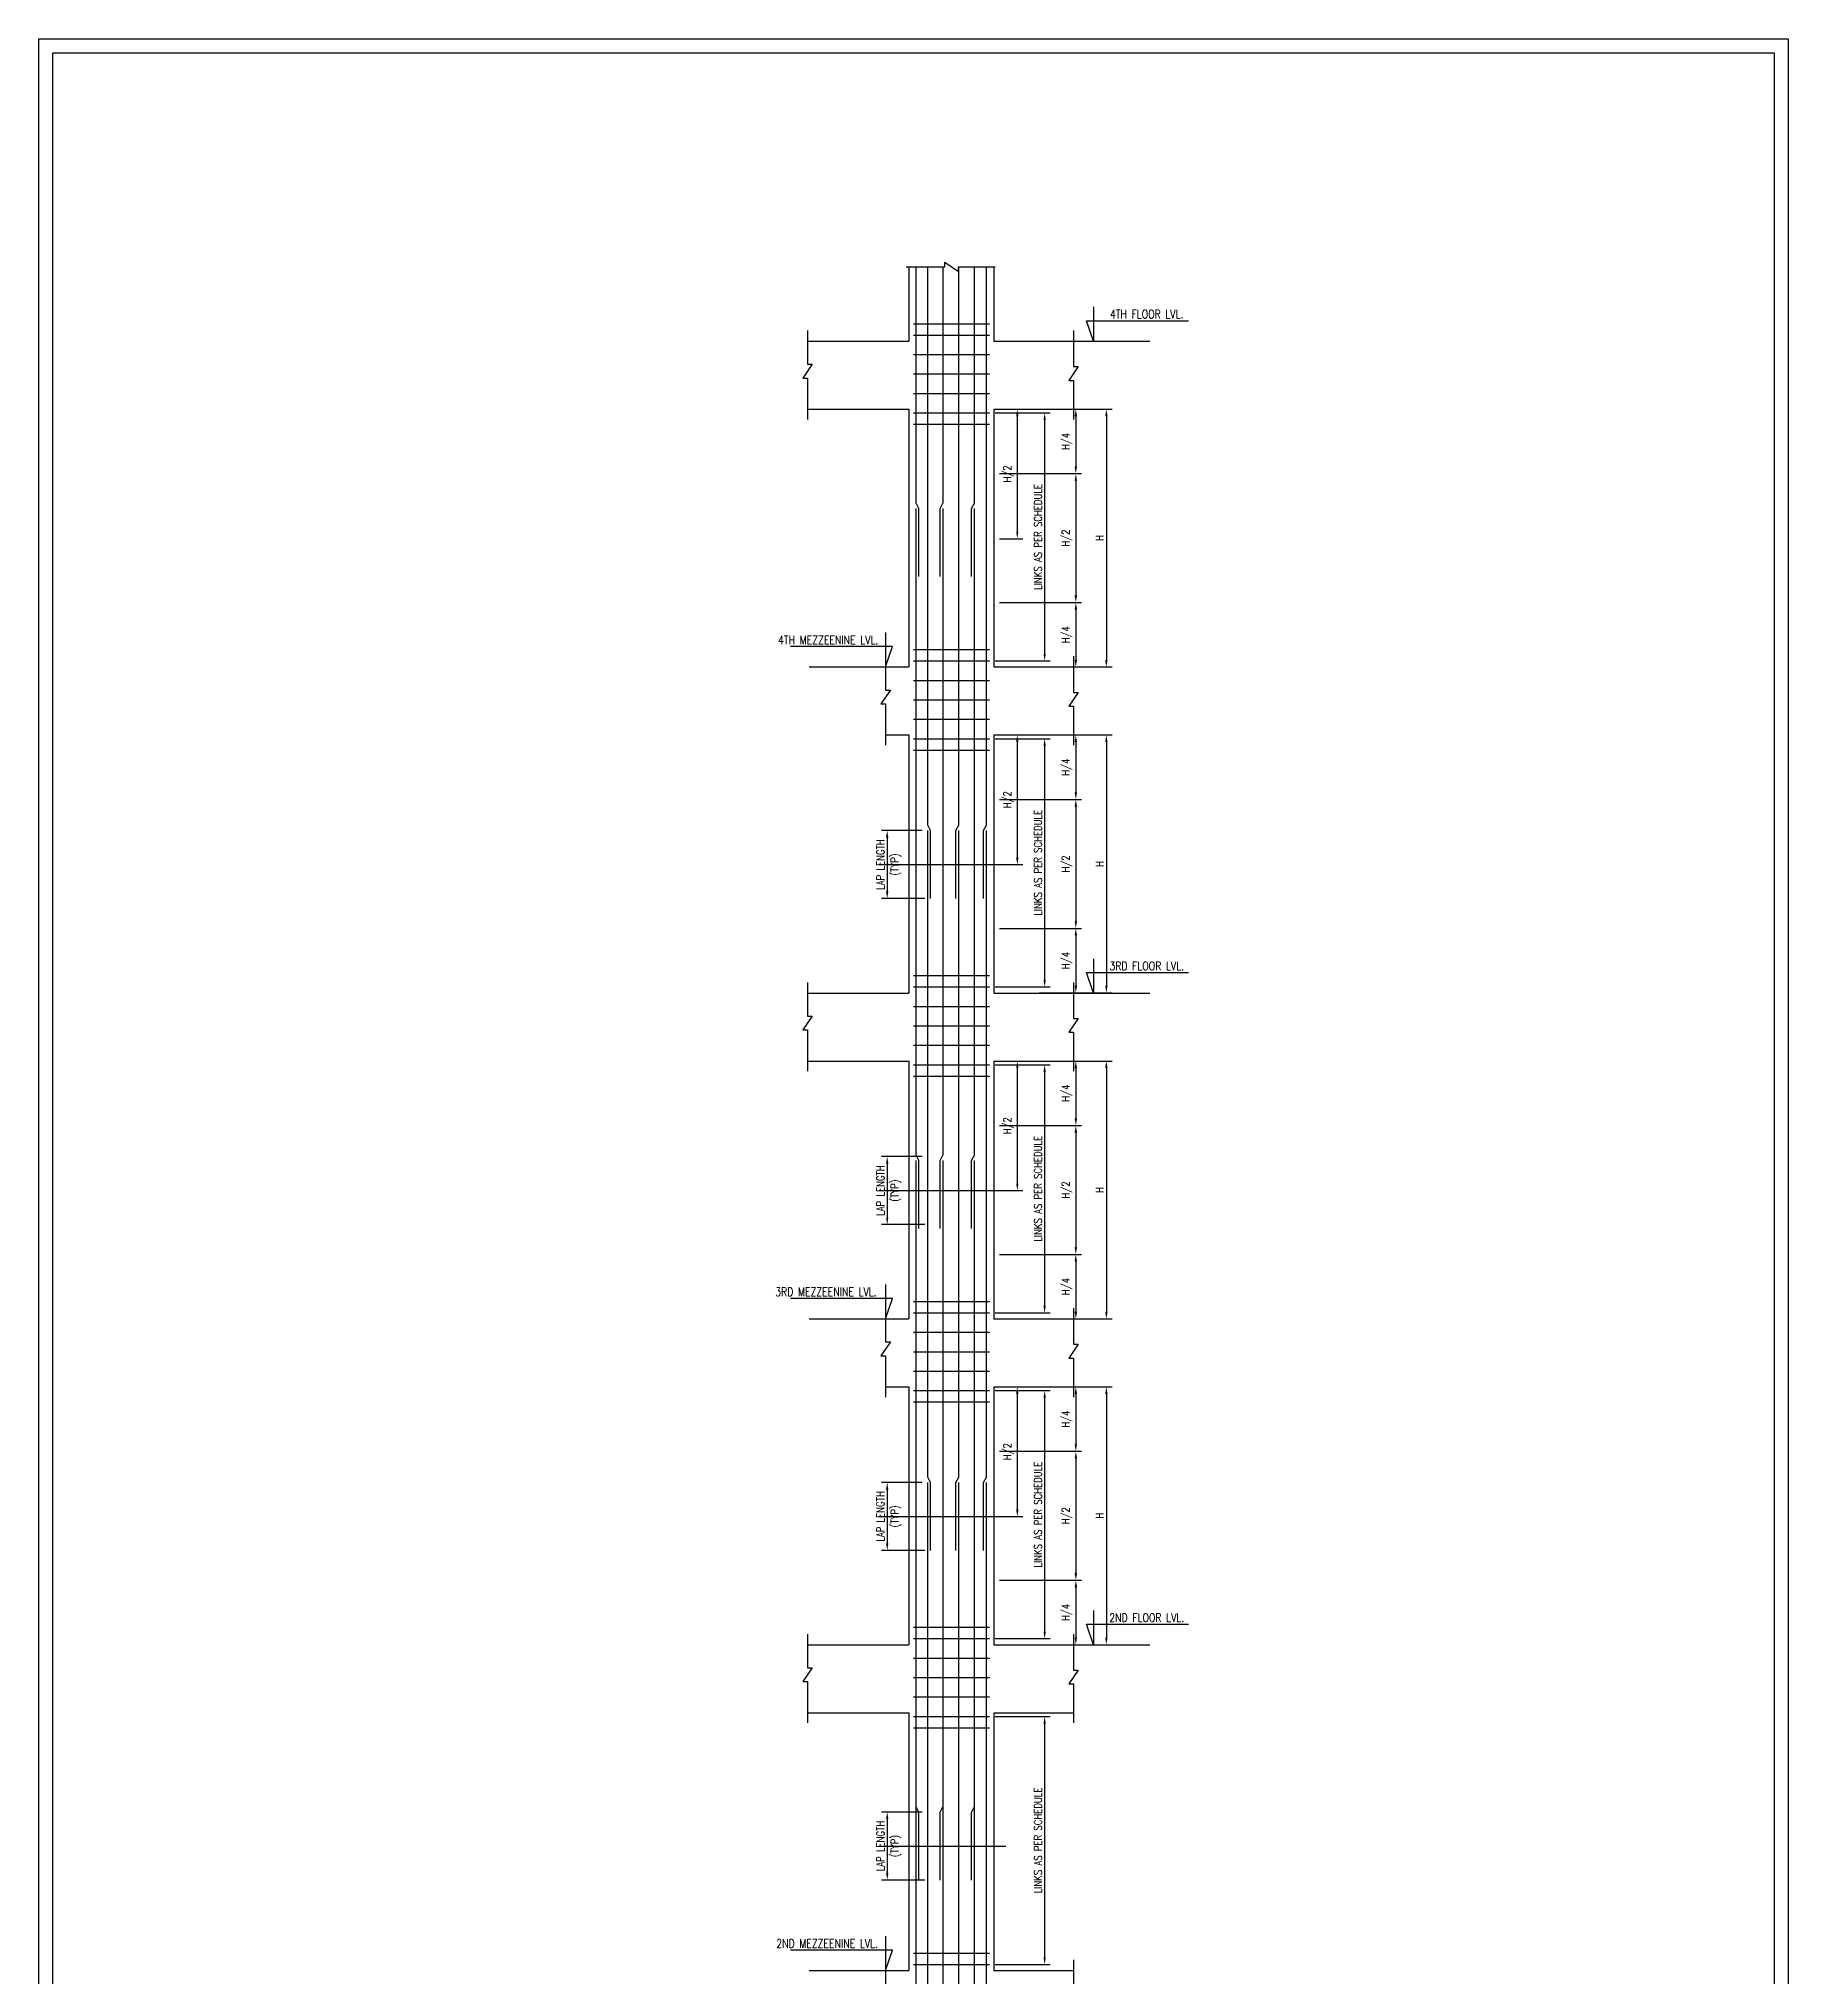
# Model space of a CAD drawing. Extents: x -69352 to 1013721, y -547461 to -186867.
# Drawn here: x 951990 to 1013721, y -407651 to -339235 of the extents above; entities that cross this region are included whole.
import ezdxf
from ezdxf.enums import TextEntityAlignment as Align
from ezdxf.lldxf.tags import DXFTag

# ---------------------------------------------------------------- set-up
doc = ezdxf.new("R2010")
doc.units = 0
doc.header["$LTSCALE"] = 500
doc.header["$MEASUREMENT"] = 0
doc.header["$PDMODE"] = 35
doc.header["$PDSIZE"] = -15
doc.layers.get('DEFPOINTS').update_dxf_attribs({"color": 4})
for name, color, linetype in [('CEN', 8, 'CENTER'), ('DIM', 5, 'Continuous'), ('LINK', 2, 'Continuous'), ('S-CONCRET LINE', 4, 'Continuous'), ('S-REINFORCEMENT', 6, 'Continuous'), ('TXT1', 2, 'Continuous')]:
    doc.layers.add(name, color=color, linetype=linetype)
doc.styles.add('ROMAND', font='simplex.shx')
doc.styles.add('ROMANS', font='simplex.shx', dxfattribs={"width": 0.8, "height": 275})
tags = doc.linetypes.add('CENTER', pattern=[2, 1.25, -0.25, 0.25, -0.25]).pattern_tags.tags
tags[10:11] = [DXFTag(74, 4), DXFTag(75, 0), DXFTag(340, '0'), DXFTag(46, 1.0), DXFTag(50, 0.0), DXFTag(44, 0.0), DXFTag(45, 0.0)]
tags[8:9] = [DXFTag(74, 4), DXFTag(75, 0), DXFTag(340, '0'), DXFTag(46, 1.0), DXFTag(50, 0.0), DXFTag(44, 0.0), DXFTag(45, 0.0)]
tags[6:7] = [DXFTag(74, 4), DXFTag(75, 0), DXFTag(340, '0'), DXFTag(46, 1.0), DXFTag(50, 0.0), DXFTag(44, 0.0), DXFTag(45, 0.0)]
tags[4:5] = [DXFTag(74, 4), DXFTag(75, 0), DXFTag(340, '0'), DXFTag(46, 1.0), DXFTag(50, 0.0), DXFTag(44, 0.0), DXFTag(45, 0.0)]
doc.dimstyles.new('dim25', dxfattribs={"dimtxt": 250, "dimasz": 250, "dimexe": 200, "dimexo": 200, "dimgap": 100, "dimtad": 1, "dimdec": 0, "dimlfac": 0.25, "dimzin": 0, "dimdsep": 46, "dimtxsty": 'ROMANS', "dimcen": 0, "dimclrd": 5, "dimclre": 5, "dimclrt": 4, "dimadec": 0, "dimazin": 0, "dimtfac": 1, "dimtdec": 0, "dimtix": 1, "dimtofl": 0, "dimtmove": 2, "dimatfit": 3, "dimfxl": 0, "dimtolj": 1, "dimtzin": 0, "dimlwd": -1, "dimlwe": -1, "dimarcsym": 0})

# ---------------------------------------------------------------- blocks, each defined once
blk = doc.blocks.new('*D407')
at = {"layer": 'DEFPOINTS', "color": 0}
for p in [(985535, -398448), (985535, -407201), (987483, -407201)]:
    blk.add_point(p, dxfattribs=at)
at = {"layer": 'DIM', "color": 5}
for p, q in [((985735, -398448), (987683, -398448)), ((987483, -398698), (987483, -406951)), ((985735, -407201), (987683, -407201))]:
    blk.add_line(p, q, dxfattribs=at)
for points in [[(987525, -398698), (987442, -398698), (987483, -398448)], [(987442, -406951), (987525, -406951), (987483, -407201)]]:
    blk.add_solid(points, dxfattribs=at)
at = {"layer": 'DIM', "color": 4, "insert": (987246, -402824), "char_height": 275, "attachment_point": 5, "rotation": 90, "style": 'ROMANS'}
blk.add_mtext('\\A1;LINKS AS PER SCHEDULE', dxfattribs=at)
blk = doc.blocks.new('*D408')
at = {"layer": 'DEFPOINTS', "color": 0}
for p in [(987093, -386814), (987093, -395914), (989660, -395914)]:
    blk.add_point(p, dxfattribs=at)
at = {"layer": 'DIM', "color": 5}
for p, q in [((987293, -386814), (989860, -386814)), ((989660, -387064), (989660, -395664)), ((987293, -395914), (989860, -395914))]:
    blk.add_line(p, q, dxfattribs=at)
for points in [[(989702, -387064), (989619, -387064), (989660, -386814)], [(989619, -395664), (989702, -395664), (989660, -395914)]]:
    blk.add_solid(points, dxfattribs=at)
at = {"layer": 'DIM', "color": 4, "insert": (989423, -391364), "char_height": 275, "attachment_point": 5, "rotation": 90, "style": 'ROMANS'}
blk.add_mtext('\\A1;H', dxfattribs=at)
blk = doc.blocks.new('*D409')
at = {"layer": 'DEFPOINTS', "color": 0}
for p in [(985535, -386948), (985535, -395701), (987483, -395701)]:
    blk.add_point(p, dxfattribs=at)
at = {"layer": 'DIM', "color": 5}
for p, q in [((985735, -386948), (987683, -386948)), ((987483, -387198), (987483, -395451)), ((985735, -395701), (987683, -395701))]:
    blk.add_line(p, q, dxfattribs=at)
for points in [[(987525, -387198), (987442, -387198), (987483, -386948)], [(987442, -395451), (987525, -395451), (987483, -395701)]]:
    blk.add_solid(points, dxfattribs=at)
at = {"layer": 'DIM', "color": 4, "insert": (987246, -391324), "char_height": 275, "attachment_point": 5, "rotation": 90, "style": 'ROMANS'}
blk.add_mtext('\\A1;LINKS AS PER SCHEDULE', dxfattribs=at)
blk = doc.blocks.new('*D410')
at = {"layer": 'DEFPOINTS', "color": 0}
for p in [(985688, -386814), (985688, -391387), (986518, -391387)]:
    blk.add_point(p, dxfattribs=at)
at = {"layer": 'DIM', "color": 5}
for p, q in [((985888, -386814), (986718, -386814)), ((986518, -387064), (986518, -391137)), ((985888, -391387), (986718, -391387))]:
    blk.add_line(p, q, dxfattribs=at)
for points in [[(986560, -387064), (986477, -387064), (986518, -386814)], [(986477, -391137), (986560, -391137), (986518, -391387)]]:
    blk.add_solid(points, dxfattribs=at)
at = {"layer": 'DIM', "color": 4, "insert": (986209, -389100), "char_height": 275, "attachment_point": 5, "rotation": 90, "style": 'ROMANS'}
blk.add_mtext('\\A1;H/2', dxfattribs=at)
blk = doc.blocks.new('*D411')
at = {"layer": 'DEFPOINTS', "color": 0}
for p in [(983359, -390187), (981928, -392587), (983459, -392587)]:
    blk.add_point(p, dxfattribs=at)
at = {"layer": 'DIM', "color": 5}
for p, q in [((983159, -390187), (981728, -390187)), ((981928, -390437), (981928, -392337)), ((983259, -392587), (981728, -392587))]:
    blk.add_line(p, q, dxfattribs=at)
for points in [[(981969, -390437), (981886, -390437), (981928, -390187)], [(981886, -392337), (981969, -392337), (981928, -392587)]]:
    blk.add_solid(points, dxfattribs=at)
at = {"layer": 'DIM', "color": 4, "char_height": 275, "attachment_point": 5, "rotation": 90, "style": 'ROMANS'}
for s, insert in [('\\A1;LAP LENGTH', (981690, -391387)), ('(TYP)', (982237, -391387))]:
    blk.add_mtext(s, dxfattribs=dict(at, insert=insert))
blk = doc.blocks.new('*D412')
at = {"layer": 'DEFPOINTS', "color": 0}
for p in [(987889, -386814), (985688, -389089), (988584, -389089)]:
    blk.add_point(p, dxfattribs=at)
at = {"layer": 'DIM', "color": 5}
for p, q in [((988089, -386814), (988784, -386814)), ((988584, -387064), (988584, -388839)), ((985888, -389089), (988784, -389089))]:
    blk.add_line(p, q, dxfattribs=at)
for points in [[(988626, -387064), (988542, -387064), (988584, -386814)], [(988542, -388839), (988626, -388839), (988584, -389089)]]:
    blk.add_solid(points, dxfattribs=at)
at = {"layer": 'DIM', "color": 4, "insert": (988274, -387952), "char_height": 275, "attachment_point": 5, "rotation": 90, "style": 'ROMANS'}
blk.add_mtext('\\A1;H/4', dxfattribs=at)
blk = doc.blocks.new('*D413')
at = {"layer": 'DEFPOINTS', "color": 0}
for p in [(985688, -389089), (985688, -393639), (988584, -393639)]:
    blk.add_point(p, dxfattribs=at)
at = {"layer": 'DIM', "color": 5}
for p, q in [((985888, -389089), (988784, -389089)), ((988584, -389339), (988584, -393389)), ((985888, -393639), (988784, -393639))]:
    blk.add_line(p, q, dxfattribs=at)
for points in [[(988626, -389339), (988542, -389339), (988584, -389089)], [(988542, -393389), (988626, -393389), (988584, -393639)]]:
    blk.add_solid(points, dxfattribs=at)
at = {"layer": 'DIM', "color": 4, "insert": (988274, -391364), "char_height": 275, "attachment_point": 5, "rotation": 90, "style": 'ROMANS'}
blk.add_mtext('\\A1;H/2', dxfattribs=at)
blk = doc.blocks.new('*D414')
at = {"layer": 'DEFPOINTS', "color": 0}
for p in [(985688, -393639), (988041, -395914), (988584, -395914)]:
    blk.add_point(p, dxfattribs=at)
at = {"layer": 'DIM', "color": 5}
for p, q in [((985888, -393639), (988784, -393639)), ((988584, -393889), (988584, -395664)), ((988241, -395914), (988784, -395914))]:
    blk.add_line(p, q, dxfattribs=at)
for points in [[(988626, -393889), (988542, -393889), (988584, -393639)], [(988542, -395664), (988626, -395664), (988584, -395914)]]:
    blk.add_solid(points, dxfattribs=at)
at = {"layer": 'DIM', "color": 4, "insert": (988274, -394777), "char_height": 275, "attachment_point": 5, "rotation": 90, "style": 'ROMANS'}
blk.add_mtext('\\A1;H/4', dxfattribs=at)
blk = doc.blocks.new('*D415')
at = {"layer": 'DEFPOINTS', "color": 0}
for p in [(987093, -375314), (987093, -384414), (989660, -384414)]:
    blk.add_point(p, dxfattribs=at)
at = {"layer": 'DIM', "color": 5}
for p, q in [((987293, -375314), (989860, -375314)), ((989660, -375564), (989660, -384164)), ((987293, -384414), (989860, -384414))]:
    blk.add_line(p, q, dxfattribs=at)
for points in [[(989702, -375564), (989619, -375564), (989660, -375314)], [(989619, -384164), (989702, -384164), (989660, -384414)]]:
    blk.add_solid(points, dxfattribs=at)
at = {"layer": 'DIM', "color": 4, "insert": (989423, -379864), "char_height": 275, "attachment_point": 5, "rotation": 90, "style": 'ROMANS'}
blk.add_mtext('\\A1;H', dxfattribs=at)
blk = doc.blocks.new('*D416')
at = {"layer": 'DEFPOINTS', "color": 0}
for p in [(985535, -375448), (985535, -384201), (987483, -384201)]:
    blk.add_point(p, dxfattribs=at)
at = {"layer": 'DIM', "color": 5}
for p, q in [((985735, -375448), (987683, -375448)), ((987483, -375698), (987483, -383951)), ((985735, -384201), (987683, -384201))]:
    blk.add_line(p, q, dxfattribs=at)
for points in [[(987525, -375698), (987442, -375698), (987483, -375448)], [(987442, -383951), (987525, -383951), (987483, -384201)]]:
    blk.add_solid(points, dxfattribs=at)
at = {"layer": 'DIM', "color": 4, "insert": (987246, -379824), "char_height": 275, "attachment_point": 5, "rotation": 90, "style": 'ROMANS'}
blk.add_mtext('\\A1;LINKS AS PER SCHEDULE', dxfattribs=at)
blk = doc.blocks.new('*D417')
at = {"layer": 'DEFPOINTS', "color": 0}
for p in [(985688, -375314), (985688, -379887), (986518, -379887)]:
    blk.add_point(p, dxfattribs=at)
at = {"layer": 'DIM', "color": 5}
for p, q in [((985888, -375314), (986718, -375314)), ((986518, -375564), (986518, -379637)), ((985888, -379887), (986718, -379887))]:
    blk.add_line(p, q, dxfattribs=at)
for points in [[(986560, -375564), (986477, -375564), (986518, -375314)], [(986477, -379637), (986560, -379637), (986518, -379887)]]:
    blk.add_solid(points, dxfattribs=at)
at = {"layer": 'DIM', "color": 4, "insert": (986209, -377600), "char_height": 275, "attachment_point": 5, "rotation": 90, "style": 'ROMANS'}
blk.add_mtext('\\A1;H/2', dxfattribs=at)
blk = doc.blocks.new('*D418')
at = {"layer": 'DEFPOINTS', "color": 0}
for p in [(983359, -378687), (981928, -381087), (983459, -381087)]:
    blk.add_point(p, dxfattribs=at)
at = {"layer": 'DIM', "color": 5}
for p, q in [((983159, -378687), (981728, -378687)), ((981928, -378937), (981928, -380837)), ((983259, -381087), (981728, -381087))]:
    blk.add_line(p, q, dxfattribs=at)
for points in [[(981969, -378937), (981886, -378937), (981928, -378687)], [(981886, -380837), (981969, -380837), (981928, -381087)]]:
    blk.add_solid(points, dxfattribs=at)
at = {"layer": 'DIM', "color": 4, "char_height": 275, "attachment_point": 5, "rotation": 90, "style": 'ROMANS'}
for s, insert in [('\\A1;LAP LENGTH', (981690, -379887)), ('(TYP)', (982237, -379887))]:
    blk.add_mtext(s, dxfattribs=dict(at, insert=insert))
blk = doc.blocks.new('*D419')
at = {"layer": 'DEFPOINTS', "color": 0}
for p in [(987889, -375314), (985688, -377589), (988584, -377589)]:
    blk.add_point(p, dxfattribs=at)
at = {"layer": 'DIM', "color": 5}
for p, q in [((988089, -375314), (988784, -375314)), ((988584, -375564), (988584, -377339)), ((985888, -377589), (988784, -377589))]:
    blk.add_line(p, q, dxfattribs=at)
for points in [[(988626, -375564), (988542, -375564), (988584, -375314)], [(988542, -377339), (988626, -377339), (988584, -377589)]]:
    blk.add_solid(points, dxfattribs=at)
at = {"layer": 'DIM', "color": 4, "insert": (988274, -376452), "char_height": 275, "attachment_point": 5, "rotation": 90, "style": 'ROMANS'}
blk.add_mtext('\\A1;H/4', dxfattribs=at)
blk = doc.blocks.new('*D420')
at = {"layer": 'DEFPOINTS', "color": 0}
for p in [(985688, -377589), (985688, -382139), (988584, -382139)]:
    blk.add_point(p, dxfattribs=at)
at = {"layer": 'DIM', "color": 5}
for p, q in [((985888, -377589), (988784, -377589)), ((988584, -377839), (988584, -381889)), ((985888, -382139), (988784, -382139))]:
    blk.add_line(p, q, dxfattribs=at)
for points in [[(988626, -377839), (988542, -377839), (988584, -377589)], [(988542, -381889), (988626, -381889), (988584, -382139)]]:
    blk.add_solid(points, dxfattribs=at)
at = {"layer": 'DIM', "color": 4, "insert": (988274, -379864), "char_height": 275, "attachment_point": 5, "rotation": 90, "style": 'ROMANS'}
blk.add_mtext('\\A1;H/2', dxfattribs=at)
blk = doc.blocks.new('*D421')
at = {"layer": 'DEFPOINTS', "color": 0}
for p in [(985688, -382139), (988041, -384414), (988584, -384414)]:
    blk.add_point(p, dxfattribs=at)
at = {"layer": 'DIM', "color": 5}
for p, q in [((985888, -382139), (988784, -382139)), ((988584, -382389), (988584, -384164)), ((988241, -384414), (988784, -384414))]:
    blk.add_line(p, q, dxfattribs=at)
for points in [[(988626, -382389), (988542, -382389), (988584, -382139)], [(988542, -384164), (988626, -384164), (988584, -384414)]]:
    blk.add_solid(points, dxfattribs=at)
at = {"layer": 'DIM', "color": 4, "insert": (988274, -383277), "char_height": 275, "attachment_point": 5, "rotation": 90, "style": 'ROMANS'}
blk.add_mtext('\\A1;H/4', dxfattribs=at)
blk = doc.blocks.new('*D422')
at = {"layer": 'DEFPOINTS', "color": 0}
for p in [(987093, -363807), (987093, -372907), (989660, -372907)]:
    blk.add_point(p, dxfattribs=at)
at = {"layer": 'DIM', "color": 5}
for p, q in [((987293, -363807), (989860, -363807)), ((989660, -364057), (989660, -372657)), ((987293, -372907), (989860, -372907))]:
    blk.add_line(p, q, dxfattribs=at)
for points in [[(989702, -364057), (989619, -364057), (989660, -363807)], [(989619, -372657), (989702, -372657), (989660, -372907)]]:
    blk.add_solid(points, dxfattribs=at)
at = {"layer": 'DIM', "color": 4, "insert": (989423, -368357), "char_height": 275, "attachment_point": 5, "rotation": 90, "style": 'ROMANS'}
blk.add_mtext('\\A1;H', dxfattribs=at)
blk = doc.blocks.new('*D423')
at = {"layer": 'DEFPOINTS', "color": 0}
for p in [(985535, -363941), (985535, -372694), (987483, -372694)]:
    blk.add_point(p, dxfattribs=at)
at = {"layer": 'DIM', "color": 5}
for p, q in [((985735, -363941), (987683, -363941)), ((987483, -364191), (987483, -372444)), ((985735, -372694), (987683, -372694))]:
    blk.add_line(p, q, dxfattribs=at)
for points in [[(987525, -364191), (987442, -364191), (987483, -363941)], [(987442, -372444), (987525, -372444), (987483, -372694)]]:
    blk.add_solid(points, dxfattribs=at)
at = {"layer": 'DIM', "color": 4, "insert": (987246, -368317), "char_height": 275, "attachment_point": 5, "rotation": 90, "style": 'ROMANS'}
blk.add_mtext('\\A1;LINKS AS PER SCHEDULE', dxfattribs=at)
blk = doc.blocks.new('*D424')
at = {"layer": 'DEFPOINTS', "color": 0}
for p in [(985688, -363807), (985688, -368379), (986518, -368379)]:
    blk.add_point(p, dxfattribs=at)
at = {"layer": 'DIM', "color": 5}
for p, q in [((985888, -363807), (986718, -363807)), ((986518, -364057), (986518, -368129)), ((985888, -368379), (986718, -368379))]:
    blk.add_line(p, q, dxfattribs=at)
for points in [[(986560, -364057), (986477, -364057), (986518, -363807)], [(986477, -368129), (986560, -368129), (986518, -368379)]]:
    blk.add_solid(points, dxfattribs=at)
at = {"layer": 'DIM', "color": 4, "insert": (986209, -366093), "char_height": 275, "attachment_point": 5, "rotation": 90, "style": 'ROMANS'}
blk.add_mtext('\\A1;H/2', dxfattribs=at)
blk = doc.blocks.new('*D425')
at = {"layer": 'DEFPOINTS', "color": 0}
for p in [(983359, -367179), (981928, -369579), (983459, -369579)]:
    blk.add_point(p, dxfattribs=at)
at = {"layer": 'DIM', "color": 5}
for p, q in [((983159, -367179), (981728, -367179)), ((981928, -367429), (981928, -369329)), ((983259, -369579), (981728, -369579))]:
    blk.add_line(p, q, dxfattribs=at)
for points in [[(981969, -367429), (981886, -367429), (981928, -367179)], [(981886, -369329), (981969, -369329), (981928, -369579)]]:
    blk.add_solid(points, dxfattribs=at)
at = {"layer": 'DIM', "color": 4, "char_height": 275, "attachment_point": 5, "rotation": 90, "style": 'ROMANS'}
for s, insert in [('\\A1;LAP LENGTH', (981690, -368379)), ('(TYP)', (982237, -368379))]:
    blk.add_mtext(s, dxfattribs=dict(at, insert=insert))
blk = doc.blocks.new('*D426')
at = {"layer": 'DEFPOINTS', "color": 0}
for p in [(987889, -363807), (985688, -366082), (988584, -366082)]:
    blk.add_point(p, dxfattribs=at)
at = {"layer": 'DIM', "color": 5}
for p, q in [((988089, -363807), (988784, -363807)), ((988584, -364057), (988584, -365832)), ((985888, -366082), (988784, -366082))]:
    blk.add_line(p, q, dxfattribs=at)
for points in [[(988626, -364057), (988542, -364057), (988584, -363807)], [(988542, -365832), (988626, -365832), (988584, -366082)]]:
    blk.add_solid(points, dxfattribs=at)
at = {"layer": 'DIM', "color": 4, "insert": (988274, -364945), "char_height": 275, "attachment_point": 5, "rotation": 90, "style": 'ROMANS'}
blk.add_mtext('\\A1;H/4', dxfattribs=at)
blk = doc.blocks.new('*D427')
at = {"layer": 'DEFPOINTS', "color": 0}
for p in [(985688, -366082), (985688, -370632), (988584, -370632)]:
    blk.add_point(p, dxfattribs=at)
at = {"layer": 'DIM', "color": 5}
for p, q in [((985888, -366082), (988784, -366082)), ((988584, -366332), (988584, -370382)), ((985888, -370632), (988784, -370632))]:
    blk.add_line(p, q, dxfattribs=at)
for points in [[(988626, -366332), (988542, -366332), (988584, -366082)], [(988542, -370382), (988626, -370382), (988584, -370632)]]:
    blk.add_solid(points, dxfattribs=at)
at = {"layer": 'DIM', "color": 4, "insert": (988274, -368357), "char_height": 275, "attachment_point": 5, "rotation": 90, "style": 'ROMANS'}
blk.add_mtext('\\A1;H/2', dxfattribs=at)
blk = doc.blocks.new('*D428')
at = {"layer": 'DEFPOINTS', "color": 0}
for p in [(985688, -370632), (988041, -372907), (988584, -372907)]:
    blk.add_point(p, dxfattribs=at)
at = {"layer": 'DIM', "color": 5}
for p, q in [((985888, -370632), (988784, -370632)), ((988584, -370882), (988584, -372657)), ((988241, -372907), (988784, -372907))]:
    blk.add_line(p, q, dxfattribs=at)
for points in [[(988626, -370882), (988542, -370882), (988584, -370632)], [(988542, -372657), (988626, -372657), (988584, -372907)]]:
    blk.add_solid(points, dxfattribs=at)
at = {"layer": 'DIM', "color": 4, "insert": (988274, -371770), "char_height": 275, "attachment_point": 5, "rotation": 90, "style": 'ROMANS'}
blk.add_mtext('\\A1;H/4', dxfattribs=at)
blk = doc.blocks.new('*D429')
at = {"layer": 'DEFPOINTS', "color": 0}
for p in [(987093, -352307), (987093, -361407), (989660, -361407)]:
    blk.add_point(p, dxfattribs=at)
at = {"layer": 'DIM', "color": 5}
for p, q in [((987293, -352307), (989860, -352307)), ((989660, -352557), (989660, -361157)), ((987293, -361407), (989860, -361407))]:
    blk.add_line(p, q, dxfattribs=at)
for points in [[(989702, -352557), (989619, -352557), (989660, -352307)], [(989619, -361157), (989702, -361157), (989660, -361407)]]:
    blk.add_solid(points, dxfattribs=at)
at = {"layer": 'DIM', "color": 4, "insert": (989423, -356857), "char_height": 275, "attachment_point": 5, "rotation": 90, "style": 'ROMANS'}
blk.add_mtext('\\A1;H', dxfattribs=at)
blk = doc.blocks.new('*D430')
at = {"layer": 'DEFPOINTS', "color": 0}
for p in [(985535, -352441), (985535, -361194), (987483, -361194)]:
    blk.add_point(p, dxfattribs=at)
at = {"layer": 'DIM', "color": 5}
for p, q in [((985735, -352441), (987683, -352441)), ((987483, -352691), (987483, -360944)), ((985735, -361194), (987683, -361194))]:
    blk.add_line(p, q, dxfattribs=at)
for points in [[(987525, -352691), (987442, -352691), (987483, -352441)], [(987442, -360944), (987525, -360944), (987483, -361194)]]:
    blk.add_solid(points, dxfattribs=at)
at = {"layer": 'DIM', "color": 4, "insert": (987246, -356817), "char_height": 275, "attachment_point": 5, "rotation": 90, "style": 'ROMANS'}
blk.add_mtext('\\A1;LINKS AS PER SCHEDULE', dxfattribs=at)
blk = doc.blocks.new('*D431')
at = {"layer": 'DEFPOINTS', "color": 0}
for p in [(985688, -352307), (985688, -356879), (986518, -356879)]:
    blk.add_point(p, dxfattribs=at)
at = {"layer": 'DIM', "color": 5}
for p, q in [((985888, -352307), (986718, -352307)), ((986518, -352557), (986518, -356629)), ((985888, -356879), (986718, -356879))]:
    blk.add_line(p, q, dxfattribs=at)
for points in [[(986560, -352557), (986477, -352557), (986518, -352307)], [(986477, -356629), (986560, -356629), (986518, -356879)]]:
    blk.add_solid(points, dxfattribs=at)
at = {"layer": 'DIM', "color": 4, "insert": (986209, -354593), "char_height": 275, "attachment_point": 5, "rotation": 90, "style": 'ROMANS'}
blk.add_mtext('\\A1;H/2', dxfattribs=at)
blk = doc.blocks.new('*D432')
at = {"layer": 'DEFPOINTS', "color": 0}
for p in [(987889, -352307), (985688, -354582), (988584, -354582)]:
    blk.add_point(p, dxfattribs=at)
at = {"layer": 'DIM', "color": 5}
for p, q in [((988089, -352307), (988784, -352307)), ((988584, -352557), (988584, -354332)), ((985888, -354582), (988784, -354582))]:
    blk.add_line(p, q, dxfattribs=at)
for points in [[(988626, -352557), (988542, -352557), (988584, -352307)], [(988542, -354332), (988626, -354332), (988584, -354582)]]:
    blk.add_solid(points, dxfattribs=at)
at = {"layer": 'DIM', "color": 4, "insert": (988274, -353445), "char_height": 275, "attachment_point": 5, "rotation": 90, "style": 'ROMANS'}
blk.add_mtext('\\A1;H/4', dxfattribs=at)
blk = doc.blocks.new('*D433')
at = {"layer": 'DEFPOINTS', "color": 0}
for p in [(985688, -354582), (985688, -359132), (988584, -359132)]:
    blk.add_point(p, dxfattribs=at)
at = {"layer": 'DIM', "color": 5}
for p, q in [((985888, -354582), (988784, -354582)), ((988584, -354832), (988584, -358882)), ((985888, -359132), (988784, -359132))]:
    blk.add_line(p, q, dxfattribs=at)
for points in [[(988626, -354832), (988542, -354832), (988584, -354582)], [(988542, -358882), (988626, -358882), (988584, -359132)]]:
    blk.add_solid(points, dxfattribs=at)
at = {"layer": 'DIM', "color": 4, "insert": (988274, -356857), "char_height": 275, "attachment_point": 5, "rotation": 90, "style": 'ROMANS'}
blk.add_mtext('\\A1;H/2', dxfattribs=at)
blk = doc.blocks.new('*D434')
at = {"layer": 'DEFPOINTS', "color": 0}
for p in [(985688, -359132), (988041, -361407), (988584, -361407)]:
    blk.add_point(p, dxfattribs=at)
at = {"layer": 'DIM', "color": 5}
for p, q in [((985888, -359132), (988784, -359132)), ((988584, -359382), (988584, -361157)), ((988241, -361407), (988784, -361407))]:
    blk.add_line(p, q, dxfattribs=at)
for points in [[(988626, -359382), (988542, -359382), (988584, -359132)], [(988542, -361157), (988626, -361157), (988584, -361407)]]:
    blk.add_solid(points, dxfattribs=at)
at = {"layer": 'DIM', "color": 4, "insert": (988274, -360270), "char_height": 275, "attachment_point": 5, "rotation": 90, "style": 'ROMANS'}
blk.add_mtext('\\A1;H/4', dxfattribs=at)
blk = doc.blocks.new('*D435')
at = {"layer": 'DEFPOINTS', "color": 0}
for p in [(983359, -401820), (981928, -404220), (983459, -404220)]:
    blk.add_point(p, dxfattribs=at)
at = {"layer": 'DIM', "color": 5}
for p, q in [((983159, -401820), (981728, -401820)), ((981928, -402070), (981928, -403970)), ((983259, -404220), (981728, -404220))]:
    blk.add_line(p, q, dxfattribs=at)
for points in [[(981969, -402070), (981886, -402070), (981928, -401820)], [(981886, -403970), (981969, -403970), (981928, -404220)]]:
    blk.add_solid(points, dxfattribs=at)
at = {"layer": 'DIM', "color": 4, "char_height": 275, "attachment_point": 5, "rotation": 90, "style": 'ROMANS'}
for s, insert in [('\\A1;LAP LENGTH', (981690, -403020)), ('(TYP)', (982237, -403020))]:
    blk.add_mtext(s, dxfattribs=dict(at, insert=insert))

msp = doc.modelspace()

# ---------------------------------------------------------------- linework, layer by layer
at = {"color": 1}
for points in [[(951989.997, -339234.985), (1013720.997, -339234.985), (1013720.997, -466845.485), (951989.997, -466845.485)], [(952489.997, -339734.985), (1013220.997, -339734.985), (1013220.997, -466345.485), (952489.997, -466345.485)]]:
    msp.add_lwpolyline(points, close=True, dxfattribs=at)
at = {"layer": 'CEN'}
for p, q in [((981643, -368379.374), (986113, -368379.374)), ((981643, -379886.616), (986113, -379886.616)), ((981643, -391386.616), (986113, -391386.616)), ((981643, -403020), (986113, -403020))]:
    msp.add_line(p, q, dxfattribs=at)
at = {"layer": 'DIM', "color": 3, "linetype": 'Continuous'}
for p, q in [((988498.799, -349907.124), (991196.998, -349907.124)), ((979173.815, -361407.124), (981872.014, -361407.124)), ((988498.799, -372914.366), (991196.998, -372914.366)), ((979173.815, -384414.366), (981872.014, -384414.366)), ((988498.799, -395914.366), (991196.998, -395914.366)), ((979173.815, -407414.366), (981872.014, -407414.366))]:
    msp.add_line(p, q, dxfattribs=at)
at = {"layer": 'DIM'}
msp.add_lwpolyline([(982600.341, -347288.342), (983958.304, -347288.342), (983958.304, -347121.978), (984445.121, -347454.706), (984445.121, -347288.342), (985739.029, -347288.342)], dxfattribs=at)
at = {"layer": 'DIM', "color": 8}
for points in [[(979116.225, -349530.159), (979116.225, -350723.216), (979282.589, -350723.216), (978949.861, -351210.033), (979116.225, -351210.033), (979116.225, -352668.847)], [(988498.799, -349530.159), (988498.799, -350805.669), (988665.163, -350805.669), (988332.435, -351292.486), (988498.799, -351292.486), (988498.799, -352668.847)], [(981872.014, -361030.159), (981872.014, -362223.216), (982038.378, -362223.216), (981705.65, -362710.033), (981872.014, -362710.033), (981872.014, -364168.847)], [(988498.799, -361030.159), (988498.799, -362305.669), (988665.163, -362305.669), (988332.435, -362792.486), (988498.799, -362792.486), (988498.799, -364168.847)], [(979116.225, -372537.401), (979116.225, -373730.458), (979282.589, -373730.458), (978949.861, -374217.275), (979116.225, -374217.275), (979116.225, -375676.089)], [(988498.799, -372537.401), (988498.799, -373812.912), (988665.163, -373812.912), (988332.435, -374299.728), (988498.799, -374299.728), (988498.799, -375676.089)], [(981872.014, -384037.401), (981872.014, -385230.458), (982038.378, -385230.458), (981705.65, -385717.275), (981872.014, -385717.275), (981872.014, -387176.089)], [(988498.799, -384037.401), (988498.799, -385312.912), (988665.163, -385312.912), (988332.435, -385799.728), (988498.799, -385799.728), (988498.799, -387176.089)], [(979116.225, -395537.401), (979116.225, -396730.458), (979282.589, -396730.458), (978949.861, -397217.275), (979116.225, -397217.275), (979116.225, -398676.089)], [(988498.799, -395537.401), (988498.799, -396812.912), (988665.163, -396812.912), (988332.435, -397299.728), (988498.799, -397299.728), (988498.799, -398676.089)], [(981872.014, -407037.401), (981872.014, -408230.458), (982038.378, -408230.458), (981705.65, -408717.275), (981872.014, -408717.275), (981872.014, -410176.089)], [(988498.799, -407037.401), (988498.799, -408312.912), (988665.163, -408312.912), (988332.435, -408799.728), (988498.799, -408799.728), (988498.799, -410176.089)]]:
    msp.add_lwpolyline(points, dxfattribs=at)
at = {"layer": 'LINK'}
for p, q in [((982854.874, -349293.961), (985535.42, -349293.961)), ((982854.874, -349693.961), (985535.42, -349693.961)), ((982854.874, -350379.961), (985535.42, -350379.961)), ((982854.874, -351065.961), (985535.42, -351065.961)), ((982854.874, -351751.961), (985535.42, -351751.961)), ((982854.874, -352440.508), (985535.42, -352440.508)), ((982854.874, -352840.508), (985535.42, -352840.508)), ((982854.874, -360793.961), (985535.42, -360793.961)), ((982854.874, -361193.961), (985535.42, -361193.961)), ((982854.874, -361879.961), (985535.42, -361879.961)), ((982854.874, -362565.961), (985535.42, -362565.961)), ((982854.874, -363251.961), (985535.42, -363251.961)), ((982854.874, -363940.508), (985535.42, -363940.508)), ((982854.874, -364340.508), (985535.42, -364340.508)), ((982854.874, -372301.203), (985535.42, -372301.203)), ((982854.874, -372701.203), (985535.42, -372701.203)), ((982854.874, -373387.203), (985535.42, -373387.203)), ((982854.874, -374073.203), (985535.42, -374073.203)), ((982854.874, -374759.203), (985535.42, -374759.203)), ((982854.874, -375447.75), (985535.42, -375447.75)), ((982854.874, -375847.75), (985535.42, -375847.75)), ((982854.874, -383801.203), (985535.42, -383801.203)), ((982854.874, -384201.203), (985535.42, -384201.203)), ((982854.874, -384887.203), (985535.42, -384887.203)), ((982854.874, -385573.203), (985535.42, -385573.203)), ((982854.874, -386259.203), (985535.42, -386259.203)), ((982854.874, -386947.75), (985535.42, -386947.75)), ((982854.874, -387347.75), (985535.42, -387347.75)), ((982854.874, -395301.203), (985535.42, -395301.203)), ((982854.874, -395701.203), (985535.42, -395701.203)), ((982854.874, -396387.203), (985535.42, -396387.203)), ((982854.874, -397073.203), (985535.42, -397073.203)), ((982854.874, -397759.203), (985535.42, -397759.203)), ((982854.874, -398447.75), (985535.42, -398447.75)), ((982854.874, -398847.75), (985535.42, -398847.75)), ((982854.874, -406801.203), (985535.42, -406801.203)), ((982854.874, -407201.203), (985535.42, -407201.203))]:
    msp.add_line(p, q, dxfattribs=at)
at = {"layer": 'S-CONCRET LINE', "color": 130, "linetype": 'Continuous'}
for p, q in [((982687.612, -347281.1), (982687.612, -349907.124)), ((985687.612, -347281.1), (985687.612, -349907.124)), ((979116.225, -349907.124), (982687.612, -349907.124)), ((985687.612, -349907.124), (988498.799, -349907.124)), ((979116.225, -352307.124), (982687.612, -352307.124)), ((982687.612, -352307.124), (982687.612, -358788.342)), ((985687.612, -352307.124), (985687.612, -358788.342)), ((985687.612, -352307.124), (988498.799, -352307.124)), ((982687.612, -358781.1), (982687.612, -361407.124)), ((985687.612, -358781.1), (985687.612, -361407.124)), ((981872.014, -361407.124), (982687.612, -361407.124)), ((985687.612, -361407.124), (988498.799, -361407.124)), ((981872.014, -363807.124), (982687.612, -363807.124)), ((982687.612, -363807.124), (982687.612, -372914.366)), ((985687.612, -363807.124), (985687.612, -372914.366)), ((985687.612, -363807.124), (988498.799, -363807.124)), ((979116.225, -372914.366), (982687.612, -372914.366)), ((985687.612, -372914.366), (988498.799, -372914.366)), ((979116.225, -375314.366), (982687.612, -375314.366)), ((982687.612, -375314.366), (982687.612, -381795.584)), ((985687.612, -375314.366), (985687.612, -381795.584)), ((985687.612, -375314.366), (988498.799, -375314.366)), ((982687.612, -381788.342), (982687.612, -384414.366)), ((985687.612, -381788.342), (985687.612, -384414.366)), ((981872.014, -384414.366), (982687.612, -384414.366)), ((985687.612, -384414.366), (988498.799, -384414.366)), ((981872.014, -386814.366), (982687.612, -386814.366)), ((982687.612, -386814.366), (982687.612, -395914.366)), ((985687.612, -386814.366), (985687.612, -395914.366)), ((985687.612, -386814.366), (988498.799, -386814.366)), ((979116.225, -395914.366), (982687.612, -395914.366)), ((985687.612, -395914.366), (988498.799, -395914.366)), ((979116.225, -398314.366), (982687.612, -398314.366)), ((982687.612, -398314.366), (982687.612, -407414.366)), ((985687.612, -398314.366), (985687.612, -407414.366)), ((985687.612, -398314.366), (988498.799, -398314.366)), ((981872.014, -407414.366), (982687.612, -407414.366)), ((985687.612, -407414.366), (988498.799, -407414.366))]:
    msp.add_line(p, q, dxfattribs=at)
at = {"layer": 'S-REINFORCEMENT'}
for p, q in [((982947.612, -355626.758), (982947.612, -347281.1)), ((983359.387, -366993.374), (983359.387, -347281.1)), ((983897.805, -355626.758), (983897.805, -347281.1)), ((984452.631, -366993.374), (984452.631, -347281.1)), ((985005.243, -355626.758), (985005.243, -347281.1)), ((985427.612, -366993.374), (985427.612, -347281.1)), ((983047.612, -355812.758), (982947.612, -355626.758)), ((983792.071, -355812.758), (983892.071, -355626.758)), ((984905.243, -355812.758), (985005.243, -355626.758)), ((982947.612, -378634), (982947.612, -355812.758)), ((983047.612, -358212.758), (983047.612, -355812.758)), ((983792.071, -358212.758), (983792.071, -355812.758)), ((983897.805, -378634), (983897.805, -355812.758)), ((984905.243, -358212.758), (984905.243, -355812.758)), ((985005.243, -378634), (985005.243, -355812.758)), ((983459.387, -367179.374), (983359.387, -366993.374)), ((983359.387, -390000.616), (983359.387, -367179.374)), ((983459.387, -369579.374), (983459.387, -367179.374)), ((984352.631, -367179.374), (984452.631, -366993.374)), ((984352.631, -369579.374), (984352.631, -367179.374)), ((984452.631, -390000.616), (984452.631, -367179.374)), ((985327.612, -367179.374), (985427.612, -366993.374)), ((985327.612, -369579.374), (985327.612, -367179.374)), ((985427.612, -390000.616), (985427.612, -367179.374)), ((983047.612, -378820), (982947.612, -378634)), ((982947.612, -424500.616), (982947.612, -378820)), ((983047.612, -381220), (983047.612, -378820)), ((983792.071, -378820), (983892.071, -378634)), ((983792.071, -381220), (983792.071, -378820)), ((983897.805, -424500.616), (983897.805, -378820)), ((984905.243, -378820), (985005.243, -378634)), ((984905.243, -381220), (984905.243, -378820)), ((985005.243, -424500.616), (985005.243, -378820)), ((983459.387, -390186.616), (983359.387, -390000.616)), ((983359.387, -413000.616), (983359.387, -390186.616)), ((983459.387, -392586.616), (983459.387, -390186.616)), ((984352.631, -390186.616), (984452.631, -390000.616)), ((984352.631, -392586.616), (984352.631, -390186.616)), ((984452.631, -413000.616), (984452.631, -390186.616)), ((985327.612, -390186.616), (985427.612, -390000.616)), ((985327.612, -392586.616), (985327.612, -390186.616)), ((985427.612, -413000.616), (985427.612, -390186.616)), ((983047.612, -401820), (982947.612, -401634)), ((983047.612, -404220), (983047.612, -401820)), ((983792.071, -401820), (983892.071, -401634)), ((983792.071, -404220), (983792.071, -401820)), ((984905.243, -401820), (985005.243, -401634)), ((984905.243, -404220), (984905.243, -401820))]:
    msp.add_line(p, q, dxfattribs=at)
at = {"layer": 'TXT1'}
for points in [[(989205.351, -348694.889), (989205.351, -349907.124), (988959.805, -349185.413), (992560.28, -349185.413)], [(981872.014, -360194.889), (981872.014, -361407.124), (982117.56, -360685.413), (978517.085, -360685.413)], [(989205.351, -371702.131), (989205.351, -372914.366), (988959.805, -372192.656), (992560.28, -372192.656)], [(981872.014, -383202.131), (981872.014, -384414.366), (982117.56, -383692.656), (978517.085, -383692.656)], [(989205.351, -394702.131), (989205.351, -395914.366), (988959.805, -395192.656), (992560.28, -395192.656)], [(981872.014, -406202.131), (981872.014, -407414.366), (982117.56, -406692.656), (978517.085, -406692.656)]]:
    msp.add_lwpolyline(points, dxfattribs=at)

# ---------------------------------------------------------------- texts
at = {"layer": 'TXT1', "style": 'ROMAND', "width": 0.8}
for s, p in [('4TH FLOOR LVL.', (991085.251, -349103.078)), ('4TH MEZZEENINE LVL.', (979847.266, -360603.078)), ('3RD FLOOR LVL.', (991085.251, -372110.32)), ('3RD MEZZEENINE LVL.', (979765.766, -383610.32)), ('2ND FLOOR LVL.', (991085.251, -395110.32)), ('2ND MEZZEENINE LVL.', (979807.766, -406610.32))]:
    msp.add_text(s, height=300, dxfattribs=at).set_placement(p, align=Align.CENTER)

# ---------------------------------------------------------------- dimensions: what is measured, and where the dimension line sits
at = {"layer": 'DIM'}
for base, p1, p2, text, picture, middle in [((986518.246, -356879.374), (985687.612, -352307.124), (985687.612, -356879.374), 'H/2', '*D431', (986208.723, -354593.249)), ((988583.848, -354582.124), (987888.733, -352307.124), (985687.612, -354582.124), 'H/4', '*D432', (988274.324, -353444.624)), ((989660.324, -361407.124), (987093.205, -352307.124), (987093.205, -361407.124), 'H', '*D429', (989422.824, -356857.124)), ((987483.246, -361193.961), (985535.42, -352440.508), (985535.42, -361193.961), 'LINKS AS PER SCHEDULE', '*D430', (987245.746, -356817.234)), ((988583.848, -359132.124), (985687.612, -354582.124), (985687.612, -359132.124), 'H/2', '*D433', (988274.324, -356857.124)), ((988583.848, -361407.124), (985687.612, -359132.124), (988041.302, -361407.124), 'H/4', '*D434', (988274.324, -360269.624)), ((987483.246, -372693.961), (985535.42, -363940.508), (985535.42, -372693.961), 'LINKS AS PER SCHEDULE', '*D423', (987245.746, -368317.234)), ((986518.246, -368379.374), (985687.612, -363807.124), (985687.612, -368379.374), 'H/2', '*D424', (986208.723, -366093.249)), ((988583.848, -366082.124), (987888.733, -363807.124), (985687.612, -366082.124), 'H/4', '*D426', (988274.324, -364944.624)), ((989660.324, -372907.124), (987093.205, -363807.124), (987093.205, -372907.124), 'H', '*D422', (989422.824, -368357.124)), ((988583.848, -370632.124), (985687.612, -366082.124), (985687.612, -370632.124), 'H/2', '*D427', (988274.324, -368357.124)), ((981927.746, -369579.374), (983359.387, -367179.374), (983459.387, -369579.374), 'LAP LENGTH\\X(TYP)', '*D425', (981927.746, -368379.374)), ((988583.848, -372907.124), (985687.612, -370632.124), (988041.302, -372907.124), 'H/4', '*D428', (988274.324, -371769.624)), ((987483.246, -384201.203), (985535.42, -375447.75), (985535.42, -384201.203), 'LINKS AS PER SCHEDULE', '*D416', (987245.746, -379824.477)), ((986518.246, -379886.616), (985687.612, -375314.366), (985687.612, -379886.616), 'H/2', '*D417', (986208.723, -377600.491)), ((988583.848, -377589.366), (987888.733, -375314.366), (985687.612, -377589.366), 'H/4', '*D419', (988274.324, -376451.866)), ((989660.324, -384414.366), (987093.205, -375314.366), (987093.205, -384414.366), 'H', '*D415', (989422.824, -379864.366)), ((988583.848, -382139.366), (985687.612, -377589.366), (985687.612, -382139.366), 'H/2', '*D420', (988274.324, -379864.366)), ((981927.746, -381086.616), (983359.387, -378686.616), (983459.387, -381086.616), 'LAP LENGTH\\X(TYP)', '*D418', (981927.746, -379886.616)), ((988583.848, -384414.366), (985687.612, -382139.366), (988041.302, -384414.366), 'H/4', '*D421', (988274.324, -383276.866)), ((987483.246, -395701.203), (985535.42, -386947.75), (985535.42, -395701.203), 'LINKS AS PER SCHEDULE', '*D409', (987245.746, -391324.477)), ((986518.246, -391386.616), (985687.612, -386814.366), (985687.612, -391386.616), 'H/2', '*D410', (986208.723, -389100.491)), ((988583.848, -389089.366), (987888.733, -386814.366), (985687.612, -389089.366), 'H/4', '*D412', (988274.324, -387951.866)), ((989660.324, -395914.366), (987093.205, -386814.366), (987093.205, -395914.366), 'H', '*D408', (989422.824, -391364.366)), ((988583.848, -393639.366), (985687.612, -389089.366), (985687.612, -393639.366), 'H/2', '*D413', (988274.324, -391364.366)), ((981927.746, -392586.616), (983359.387, -390186.616), (983459.387, -392586.616), 'LAP LENGTH\\X(TYP)', '*D411', (981927.746, -391386.616)), ((988583.848, -395914.366), (985687.612, -393639.366), (988041.302, -395914.366), 'H/4', '*D414', (988274.324, -394776.866)), ((987483.246, -407201.203), (985535.42, -398447.75), (985535.42, -407201.203), 'LINKS AS PER SCHEDULE', '*D407', (987245.746, -402824.477)), ((981927.746, -404220), (983359.387, -401820), (983459.387, -404220), 'LAP LENGTH\\X(TYP)', '*D435', (981927.746, -403020))]:
    dim = msp.add_linear_dim(base=base, p1=p1, p2=p2, angle=90, text=text, dimstyle='dim25', dxfattribs=at)
    dim.commit()
    dim.dimension.update_dxf_attribs({"geometry": picture, "text_midpoint": middle})

doc.saveas('drawing.dxf')
